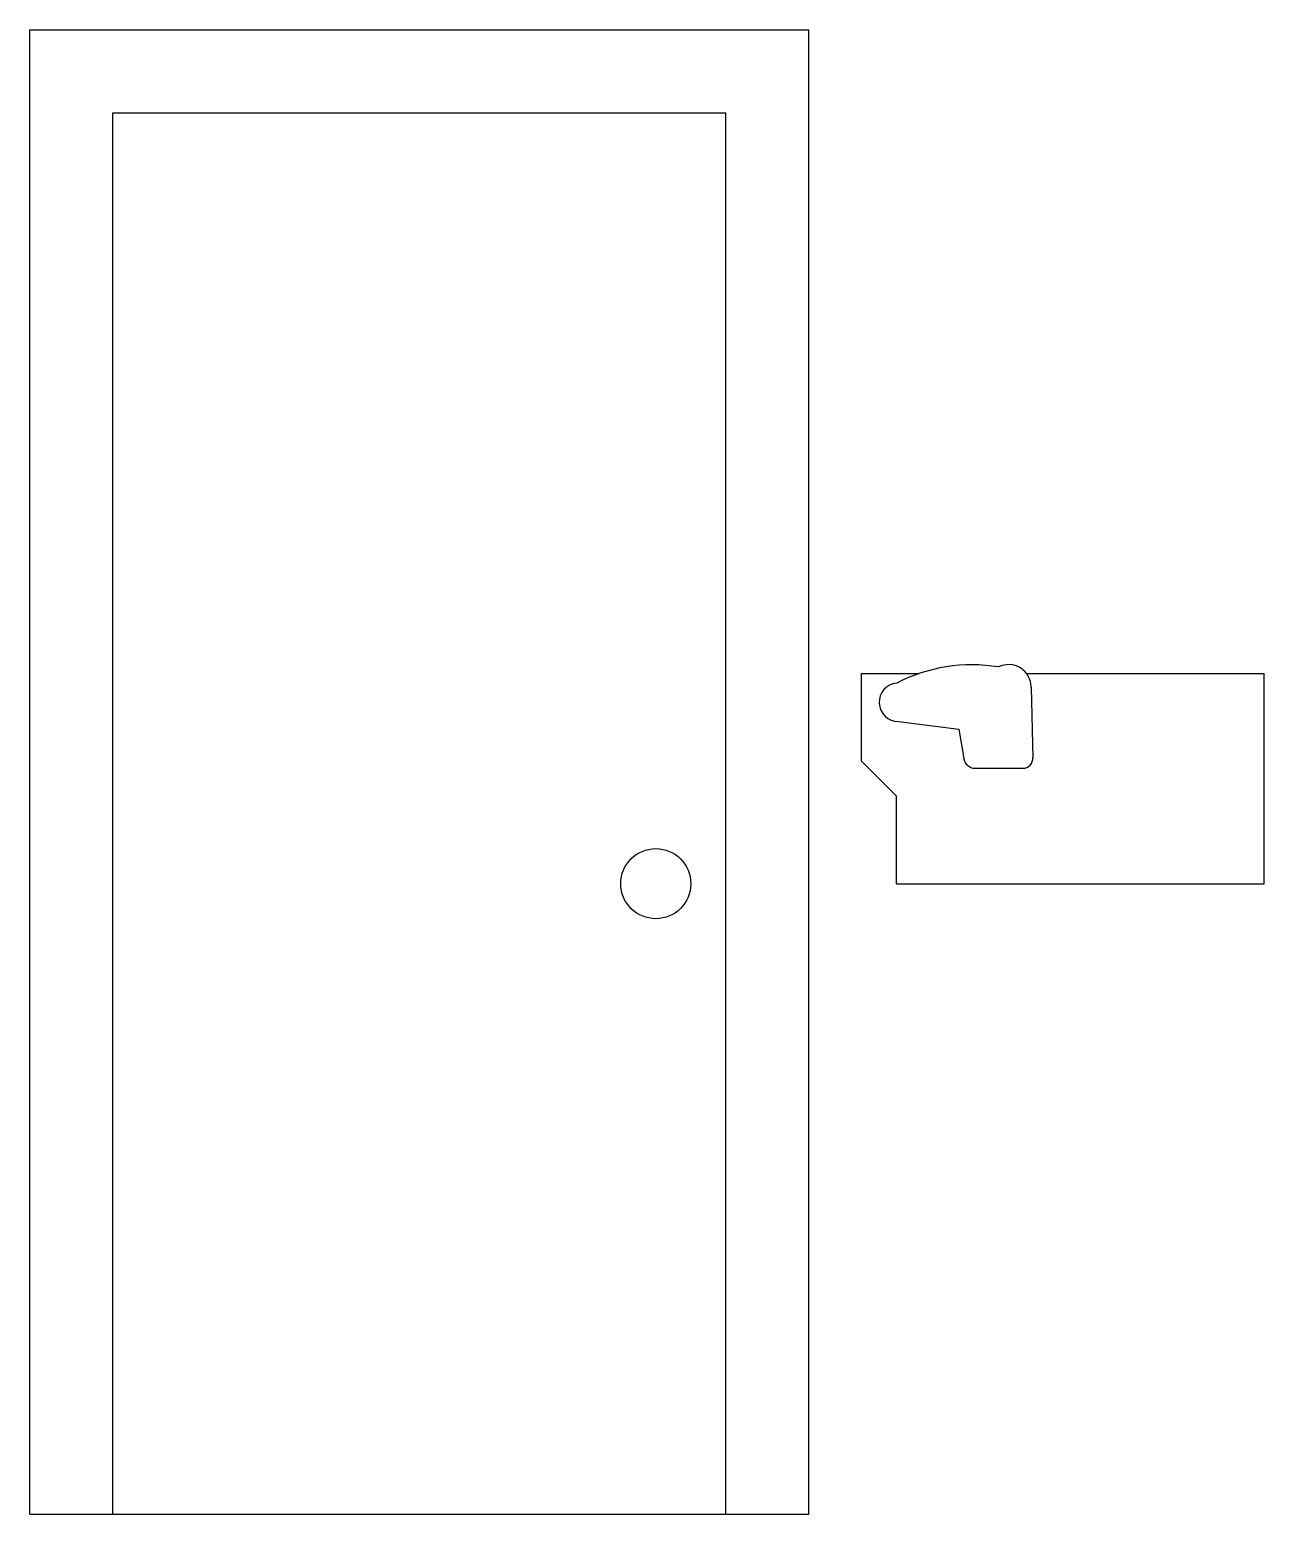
# Model space of a CAD drawing. Header units: inches. Extents: x 0 to 70.5, y 0 to 84.8.
import ezdxf

# ---------------------------------------------------------------- set-up
doc = ezdxf.new("R2010")
doc.units = ezdxf.units.IN
doc.header["$MEASUREMENT"] = 0
doc.layers.get('0').update_dxf_attribs({"lineweight": 25})
doc.layers.add('Flag', color=1, linetype='Continuous', lineweight=25, true_color=0xff0000)

msp = doc.modelspace()

# ---------------------------------------------------------------- linework, layer by layer
for p, q in [((0, 0), (0, 84.75)), ((0, 84.75), (44.5, 84.75)), ((44.5, 0), (44.5, 84.75)), ((4.75, 80), (39.75, 80)), ((4.75, 0), (4.75, 80)), ((39.75, 0), (39.75, 80)), ((47.5, 43), (47.5, 48)), ((47.5, 48), (50.798, 48)), ((56.919, 48), (70.5, 48)), ((70.5, 36), (70.5, 48)), ((47.5, 43), (49.5, 41)), ((49.5, 36), (49.5, 41)), ((49.5, 36), (70.5, 36)), ((0, 0), (44.5, 0))]:
    msp.add_line(p, q)
msp.add_circle((35.75, 36), 2)
at = {"layer": 'Flag'}
for p, q in [((57.186, 47.214), (57.287, 43.172)), ((49.605, 45.259), (53.059, 44.814)), ((53.059, 44.814), (53.321, 43.257)), ((53.99, 42.589), (56.707, 42.591))]:
    msp.add_line(p, q, dxfattribs=at)
for centre, radius, start, end in [((53.801, 39.108), 9.386, 80.71044, 117.21156), ((55.893, 47.214), 1.292, 0, 116.53302), ((49.605, 46.359), 1.1, 94.98778, 270), ((53.99, 43.257), 0.669, 180, 270.04098), ((56.706, 43.172), 0.581, 270.04098, 2.88492)]:
    msp.add_arc(centre, radius, start, end, dxfattribs=at)

doc.saveas('drawing.dxf')
